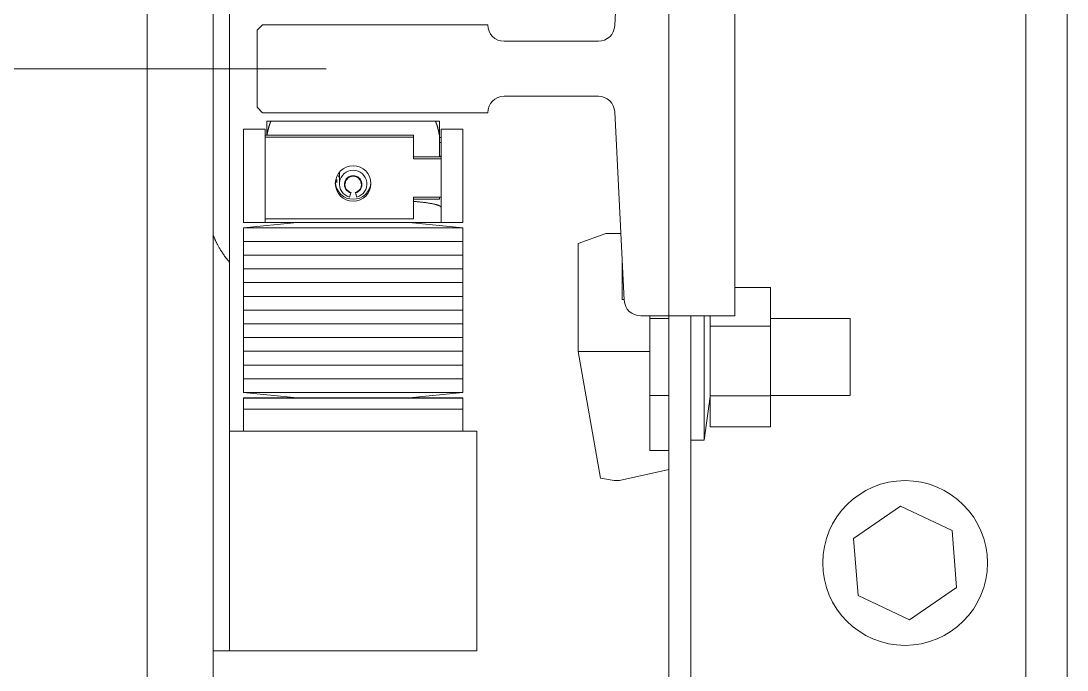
# Model space of a CAD drawing. Header units: millimetres. Extents: x -5 to 111, y -3 to 86.
# Drawn here: x 17.462 to 17.6525, y 47.8805 to 47.9987 of the extents above; entities that cross this region are included whole.
import ezdxf

# ---------------------------------------------------------------- set-up
doc = ezdxf.new("R2010")
doc.units = ezdxf.units.MM
doc.layers.add('A1I6----E-', color=3, linetype='Continuous', lineweight=25)

# ---------------------------------------------------------------- blocks, each defined once
blk = doc.blocks.new('Gruppe-422')
at = {"layer": 'A1I6----E-', "linetype": 'Continuous', "lineweight": 9}
for p, q in [((-33.14794558999193, 5.315397142038204), (-33.14794558999193, 5.575397142038204)), ((-33.31544558999202, 5.566397142038204), (-33.31544558999202, 5.326397142038204)), ((-33.31544558999202, 5.566397142038204), (-33.31544558999202, 5.326397142038204)), ((-33.30344558999202, 5.566397142038204), (-33.30344558999202, 5.326397142038204)), ((-33.15544871354457, 5.559397142038218), (-33.15544871354455, 5.33339714203819)), ((-33.20844558999235, 5.491397142038262), (-33.20844558999232, 5.401397142038262)), ((-33.300445589992, 5.421397142038204), (-33.300445589992, 5.471397142038204)), ((-33.293695589992, 5.43687082565112), (-33.293695589992, 5.434303614804903)), ((-33.2928918799244, 5.43687082565112), (-33.293695589992, 5.43687082565112)), ((-33.2629993000596, 5.43687082565112), (-33.2928918799244, 5.43687082565112)), ((-33.2629993000596, 5.43687082565112), (-33.262195589992, 5.43687082565112)), ((-33.262195589992, 5.434016855274404), (-33.262195589992, 5.43687082565112)), ((-33.297945589992, 5.435397142038204), (-33.293945589992, 5.435397142038204)), ((-33.297945589992, 5.418397142038204), (-33.297945589992, 5.435397142038204)), ((-33.293945589992, 5.418397142038204), (-33.293945589992, 5.435397142038204)), ((-33.261945589992, 5.435397142038204), (-33.257945589992, 5.435397142038204)), ((-33.261945589992, 5.418397142038204), (-33.261945589992, 5.435397142038204)), ((-33.257945589992, 5.435397142038204), (-33.257945589992, 5.418397142038204)), ((-33.266945589992, 5.434303614804903), (-33.293945589992, 5.434303614804903)), ((-33.266945589992, 5.433964005163598), (-33.293945589992, 5.433964005163598)), ((-33.266945589992, 5.433964005163598), (-33.266945589992, 5.434303614804903)), ((-33.266945589992, 5.429989717740889), (-33.266945589992, 5.433964005163598)), ((-33.262195589992, 5.430329327382195), (-33.262195589992, 5.434016855274404)), ((-33.261945589992, 5.433897142038204), (-33.262195589992, 5.433897142038204)), ((-33.261945589992, 5.432955915346323), (-33.262195589992, 5.432955915346323)), ((-33.261945589992, 5.430329327382195), (-33.266945589992, 5.430329327382195)), ((-33.261945589992, 5.429989717740889), (-33.266945589992, 5.429989717740889)), ((-33.26214807573152, 5.430455915346323), (-33.261945589992, 5.430455915346323)), ((-33.280445589992, 5.42751401737535), (-33.280445589992, 5.425419901939651)), ((-33.28117756587286, 5.425858254031645), (-33.28094608999199, 5.425858254031645)), ((-33.280445589992, 5.426474711962543), (-33.28068778264193, 5.42696183050916)), ((-33.27859263760475, 5.423020610150404), (-33.27835970046415, 5.423782472302151)), ((-33.27835970046415, 5.423782472302151), (-33.27833381855965, 5.423878443973754)), ((-33.27755736142435, 5.423878443973754), (-33.27753147951984, 5.423782472302151)), ((-33.27753147951984, 5.423782472302151), (-33.27729854237926, 5.423020610150419)), ((-33.266945589992, 5.423034714751153), (-33.261945589992, 5.423034714751153)), ((-33.266945589992, 5.419060427328445), (-33.266945589992, 5.423034714751153)), ((-33.262195589992, 5.422670825651108), (-33.266945589992, 5.422670825651108)), ((-33.262195589992, 5.422670825651108), (-33.262195589992, 5.423034714751153)), ((-33.300445589992, 5.411140870785941), (-33.300445589992, 5.421397142038204)), ((-33.288145589992, 5.418397142038204), (-33.297945589992, 5.417447142038207)), ((-33.297945589992, 5.418397142038204), (-33.293945589992, 5.418397142038204)), ((-33.293945589992, 5.419060427328445), (-33.266945589992, 5.419060427328445)), ((-33.293945589992, 5.418397142038204), (-33.281945589992, 5.418397142038204)), ((-33.281945589992, 5.418397142038204), (-33.273945589992, 5.418397142038204)), ((-33.273945589992, 5.418397142038204), (-33.261945589992, 5.418397142038204)), ((-33.257945589992, 5.417447142038207), (-33.267745589992, 5.418397142038204)), ((-33.261945589992, 5.418397142038204), (-33.257945589992, 5.418397142038204)), ((-33.297945589992, 5.417447142038207), (-33.297945589992, 5.414947142038207)), ((-33.257945589992, 5.417447142038207), (-33.297945589992, 5.417447142038207)), ((-33.257945589992, 5.414947142038207), (-33.257945589992, 5.417447142038207)), ((-33.23694558999235, 5.414577290866877), (-33.23194558999235, 5.416397142038204)), ((-33.23194558999235, 5.416397142038204), (-33.22919558999235, 5.416397142038204)), ((-33.297945589992, 5.414947142038207), (-33.297945589992, 5.412447142038207)), ((-33.257945589992, 5.414947142038207), (-33.297945589992, 5.414947142038207)), ((-33.297945589992, 5.414947142038207), (-33.257945589992, 5.414947142038207)), ((-33.257945589992, 5.412447142038207), (-33.257945589992, 5.414947142038207)), ((-33.23694558999238, 5.394897142038204), (-33.23694558999235, 5.414577290866877)), ((-33.297945589992, 5.412447142038207), (-33.297945589992, 5.409947142038207)), ((-33.297945589992, 5.412447142038207), (-33.257945589992, 5.412447142038207)), ((-33.257945589992, 5.412447142038207), (-33.297945589992, 5.412447142038207)), ((-33.257945589992, 5.409947142038207), (-33.257945589992, 5.412447142038207)), ((-33.300445589992, 5.340397142038204), (-33.30044558999202, 5.411140870785941)), ((-33.22894558999238, 5.411397142038873), (-33.22894558999241, 5.404397142038204)), ((-33.297945589992, 5.409947142038207), (-33.297945589992, 5.407447142038207)), ((-33.297945589992, 5.409947142038207), (-33.257945589992, 5.409947142038207)), ((-33.25794558999201, 5.409947142038207), (-33.297945589992, 5.409947142038207)), ((-33.257945589992, 5.407447142038207), (-33.257945589992, 5.409947142038207)), ((-33.297945589992, 5.407447142038207), (-33.297945589992, 5.404947142038207)), ((-33.257945589992, 5.407447142038207), (-33.297945589992, 5.407447142038207)), ((-33.297945589992, 5.407447142038207), (-33.257945589992, 5.407447142038207)), ((-33.257945589992, 5.404947142038207), (-33.257945589992, 5.407447142038207)), ((-33.20844558999232, 5.40657294076098), (-33.20194558999236, 5.406572940760951)), ((-33.20194558999236, 5.406572940760951), (-33.20194558999236, 5.399532834125832)), ((-33.297945589992, 5.404947142038207), (-33.297945589992, 5.402447142038207)), ((-33.297945589992, 5.404947142038207), (-33.257945589992, 5.404947142038207)), ((-33.25794558999201, 5.404947142038207), (-33.297945589992, 5.404947142038207)), ((-33.257945589992, 5.402447142038207), (-33.257945589992, 5.404947142038207)), ((-33.22894558999241, 5.404397142038204), (-33.22859497780998, 5.404384898391003)), ((-33.297945589992, 5.402447142038207), (-33.297945589992, 5.399947142038207)), ((-33.257945589992, 5.402447142038207), (-33.297945589992, 5.402447142038207)), ((-33.297945589992, 5.402447142038207), (-33.257945589992, 5.402447142038207)), ((-33.257945589992, 5.399947142038207), (-33.257945589992, 5.402447142038207)), ((-33.22394558999239, 5.401397142038233), (-33.22394558999238, 5.394897142038204)), ((-33.22044558999235, 5.400897142038204), (-33.22394558999238, 5.400897142038204)), ((-33.22044558999235, 5.33339714203819), (-33.22044558999235, 5.401397142038262)), ((-33.20844558999232, 5.401397142038262), (-33.22044558999235, 5.401397142038262)), ((-33.21644558999235, 5.33339714203819), (-33.21644558999235, 5.401397142038262)), ((-33.21402349230887, 5.401397142038262), (-33.21402349230887, 5.37877214203816)), ((-33.21294558999234, 5.401097142038216), (-33.21298639386552, 5.401397142038262)), ((-33.21294558999237, 5.401397142038262), (-33.21294558999237, 5.39953283412589)), ((-33.18744558999238, 5.400897142038204), (-33.20194558999236, 5.400897142038204)), ((-33.18744558999238, 5.386897142038204), (-33.18744558999238, 5.400897142038204)), ((-33.297945589992, 5.399947142038207), (-33.297945589992, 5.397447142038207)), ((-33.297945589992, 5.399947142038207), (-33.257945589992, 5.399947142038207)), ((-33.257945589992, 5.399947142038207), (-33.297945589992, 5.399947142038207)), ((-33.257945589992, 5.397447142038207), (-33.257945589992, 5.399947142038207)), ((-33.21294558999237, 5.39953283412589), (-33.21294558999241, 5.386857035403129)), ((-33.21294558999237, 5.39953283412589), (-33.20194558999236, 5.399532834125832)), ((-33.20194558999236, 5.399532834125832), (-33.20194558999241, 5.386857035403085)), ((-33.297945589992, 5.397447142038207), (-33.297945589992, 5.394947142038207)), ((-33.257945589992, 5.397447142038207), (-33.297945589992, 5.397447142038207)), ((-33.297945589992, 5.397447142038207), (-33.257945589992, 5.397447142038207)), ((-33.257945589992, 5.394947142038207), (-33.257945589992, 5.397447142038207)), ((-33.297945589992, 5.394947142038207), (-33.297945589992, 5.392447142038207)), ((-33.297945589992, 5.394947142038207), (-33.257945589992, 5.394947142038207)), ((-33.257945589992, 5.394947142038207), (-33.297945589992, 5.394947142038207)), ((-33.257945589992, 5.392447142038207), (-33.257945589992, 5.394947142038207)), ((-33.2328775175003, 5.37182595647297), (-33.23694558999238, 5.394897142038204)), ((-33.23694558999238, 5.394897142038204), (-33.22394558999238, 5.394897142038204)), ((-33.22394558999238, 5.394897142038204), (-33.2239455899924, 5.376897142038204)), ((-33.297945589992, 5.392447142038207), (-33.297945589992, 5.389947142038207)), ((-33.257945589992, 5.392447142038207), (-33.297945589992, 5.392447142038207)), ((-33.297945589992, 5.392447142038207), (-33.257945589992, 5.392447142038207)), ((-33.257945589992, 5.389947142038207), (-33.257945589992, 5.392447142038207)), ((-33.297945589992, 5.389947142038207), (-33.297945589992, 5.387447142038207)), ((-33.257945589992, 5.389947142038207), (-33.297945589992, 5.389947142038207)), ((-33.297945589992, 5.389947142038207), (-33.257945589992, 5.389947142038221)), ((-33.257945589992, 5.387447142038207), (-33.257945589992, 5.389947142038207)), ((-33.297945589992, 5.387447142038207), (-33.28814558999201, 5.38649714203821)), ((-33.297945589992, 5.387447142038207), (-33.25794558999201, 5.387447142038207)), ((-33.267745589992, 5.38649714203821), (-33.25794558999201, 5.387447142038207)), ((-33.297945589992, 5.38649714203821), (-33.297945589992, 5.386397142038204)), ((-33.257945589992, 5.38649714203821), (-33.297945589992, 5.38649714203821)), ((-33.297945589992, 5.386397142038204), (-33.297945589992, 5.384397142038204)), ((-33.297945589992, 5.386397142038204), (-33.257945589992, 5.386397142038204)), ((-33.277945589992, 5.386397142038204), (-33.297945589992, 5.386397142038204)), ((-33.257945589992, 5.386397142038204), (-33.277945589992, 5.386397142038204)), ((-33.257945589992, 5.386397142038204), (-33.257945589992, 5.38649714203821)), ((-33.257945589992, 5.384397142038204), (-33.257945589992, 5.386397142038204)), ((-33.22394558999238, 5.386897142038204), (-33.22044558999235, 5.386897142038204)), ((-33.21402349230887, 5.378772142038218), (-33.21294558999234, 5.386697142038222)), ((-33.21294558999241, 5.386857035403129), (-33.20194558999241, 5.386857035403085)), ((-33.21294558999241, 5.386857035403129), (-33.21294558999242, 5.381221343315501)), ((-33.20194558999241, 5.386897142038204), (-33.18744558999238, 5.386897142038204)), ((-33.20194558999241, 5.386857035403085), (-33.20194558999242, 5.381221343315458)), ((-33.297945589992, 5.384397142038204), (-33.297945589992, 5.380397142038204)), ((-33.257945589992, 5.384397142038204), (-33.297945589992, 5.384397142038204)), ((-33.297945589992, 5.384397142038204), (-33.277945589992, 5.384397142038204)), ((-33.277945589992, 5.384397142038204), (-33.257945589992, 5.384397142038204)), ((-33.257945589992, 5.380397142038204), (-33.257945589992, 5.384397142038204)), ((-33.25544558999201, 5.380397142038204), (-33.300445589992, 5.380397142038204)), ((-33.25544558999201, 5.380397142038204), (-33.255445589992, 5.340397142038204)), ((-33.21294558999242, 5.381221343315501), (-33.20194558999242, 5.381221343315458)), ((-33.21644558999233, 5.37877214203816), (-33.21402349230887, 5.37877214203816)), ((-33.2239455899924, 5.376897142038204), (-33.22044558999241, 5.376897142038204)), ((-33.22044558999238, 5.373397142038204), (-33.22944558999238, 5.371397142038204)), ((-33.23044558999238, 5.371397142038204), (-33.2328775175003, 5.37182595647297)), ((-33.22944558999238, 5.371397142038204), (-33.23044558999238, 5.371397142038204)), ((-33.18683577313178, 5.360856190401439), (-33.17828059417893, 5.366756098289207)), ((-33.17828059417893, 5.366756098289207), (-33.16889353459168, 5.362297049925987)), ((-33.18600389249745, 5.350497234150437), (-33.18683577313178, 5.360856190401439)), ((-33.16889353459168, 5.362297049925987), (-33.16806165395732, 5.351938093674955)), ((-33.16806165395732, 5.351938093674955), (-33.17661683291019, 5.346038185787216)), ((-33.17661683291019, 5.346038185787216), (-33.18600389249745, 5.350497234150437)), ((-33.300445589992, 5.340397142038204), (-33.30344558999202, 5.340397142038204)), ((-33.255445589992, 5.340397142038204), (-33.300445589992, 5.340397142038204))]:
    blk.add_line(p, q, dxfattribs=at)
at = {"layer": 'A1I6----E-', "linetype": 'Continuous', "lineweight": 9, "flags": 128}
blk.add_lwpolyline([(-33.29444558999235, 5.454397142038204), (-33.29544558999235, 5.453397142038218), (-33.29544558999235, 5.439397142038204), (-33.29444558999235, 5.438397142038204), (-33.25344558999235, 5.438397142038219, -0.4142135623716743), (-33.25044558999235, 5.441397142038204), (-33.23329933765152, 5.441397142038204, -0.3996556434471765), (-33.2303030806349, 5.438546954889043), (-33.22858809934981, 5.404247329187379, 0.3996556434457543), (-33.22559184233317, 5.401397142038219), (-33.22044558999235, 5.401397142038219), (-33.22044558999235, 5.491397142038219), (-33.22559184233318, 5.491397142038219, 0.3996556434455779), (-33.22858809934981, 5.488546954889043), (-33.2303030806349, 5.454247329187379, -0.3996556434487224), (-33.23329933765152, 5.451397142038219), (-33.25044558999235, 5.451397142038219, -0.414213562373095), (-33.25344558999235, 5.454397142038219)], format="xyb", close=True, dxfattribs=at)
blk.add_lwpolyline([(-33.28087635688249, 5.425698038696446), (-33.28089059322338, 5.425734809680142, -0.1104532365634725), (-33.28092784786283, 5.425982353619718), (-33.28092521350319, 5.426019585059267, -0.01948295280202074), (-33.28090533604001, 5.426200222716088), (-33.28090446082093, 5.426206263918885)], format="xyb", dxfattribs=at)
at = {"layer": 'A1I6----E-', "linetype": 'Continuous', "lineweight": 9}
for centre, radius in [((-33.2779499246411, 5.425504006095773), 0.003243749721732456), ((-33.17744871354456, 5.356397142038219), 0.01500000000001455)]:
    blk.add_circle(centre, radius, dxfattribs=at)
for centre, radius, start, end in [((-33.277945589992, 5.425429831336445), 0.002494597630108627, 285.0332500791302, 254.9667499211926), ((-33.277945589992, 5.425873785353662), 0.003250790905259042, 183.2683555925823, 356.7316444040742), ((-33.277945589992, 5.425325060385836), 0.001597205521866788, 285.0268622442117, 254.9731377562926), ((-33.277945589992, 5.425324620302174), 0.001497380176716264, 285.0268622444872, 254.9731377556571)]:
    blk.add_arc(centre, radius, start, end, dxfattribs=at)
for points in [[(-33.2928918799244, 5.43687082565112), (-33.29293555874785, 5.436795360474313), (-33.29303831691096, 5.436582350369561), (-33.29315600693681, 5.436279035332165), (-33.2933401419384, 5.435702700142883), (-33.29355376939517, 5.434797015908425), (-33.29364420534509, 5.434303614804903)], [(-33.262195589992, 5.434016855274418), (-33.26229329460205, 5.43458847960721), (-33.26247970739135, 5.435407257105402), (-33.26260640796691, 5.435879565239596), (-33.26273622438194, 5.436284796590949), (-33.26286760905161, 5.436619098493731), (-33.26296876987639, 5.436818340499409), (-33.2629993000596, 5.43687082565112)], [(-33.261945589992, 5.42113635390843), (-33.26194757995318, 5.421192747286452), (-33.26203121162641, 5.421309191218421), (-33.26220638460976, 5.42142587041714), (-33.26247238502458, 5.421541419867241), (-33.26283046346592, 5.421655150394177), (-33.2635632512017, 5.421832287623885), (-33.2647810310434, 5.422026930927303), (-33.26620452151909, 5.422186837998383), (-33.266945589992, 5.422246860851086)], [(-33.30344558999202, 5.416120309711714), (-33.30320892644635, 5.415509243383207), (-33.30242763873085, 5.413899187052044), (-33.30117803913943, 5.412006465551433), (-33.300445589992, 5.411140870785941)]]:
    blk.add_open_spline(points, degree=2, dxfattribs=at)
blk.add_open_spline([(-33.262195589992, 5.430477499424993), (-33.26215198219944, 5.430458148862181), (-33.26214810101155, 5.43045593013427), (-33.26214808837153, 5.430455922740297), (-33.26214807573152, 5.430455915346323)], degree=2, knots=[0, 0, 0, 1, 1, 2, 2, 2], dxfattribs=at)
blk = doc.blocks.new('Gruppe-426')
at = {"layer": 'A1I6----E-', "linetype": 'Continuous', "lineweight": 9}
blk.add_line((-33.14794558999191, 4.086897142038226), (-33.14794558999194, 6.910397142038204), dxfattribs=at)

msp = doc.modelspace()

# ---------------------------------------------------------------- linework, layer by layer
at = {"layer": 'A1I6----E-', "lineweight": 9}
msp.add_line((17.51757057500652, 47.98999999999997), (15.7819061690627, 47.98999999999997), dxfattribs=at)

# ---------------------------------------------------------------- block references
at = {"layer": 'A1I6----E-'}
for name in ['Gruppe-426', 'Gruppe-422']:
    msp.add_blockref(name, (50.80044558999202, 42.54360285796177), dxfattribs=at)

doc.saveas('drawing.dxf')
